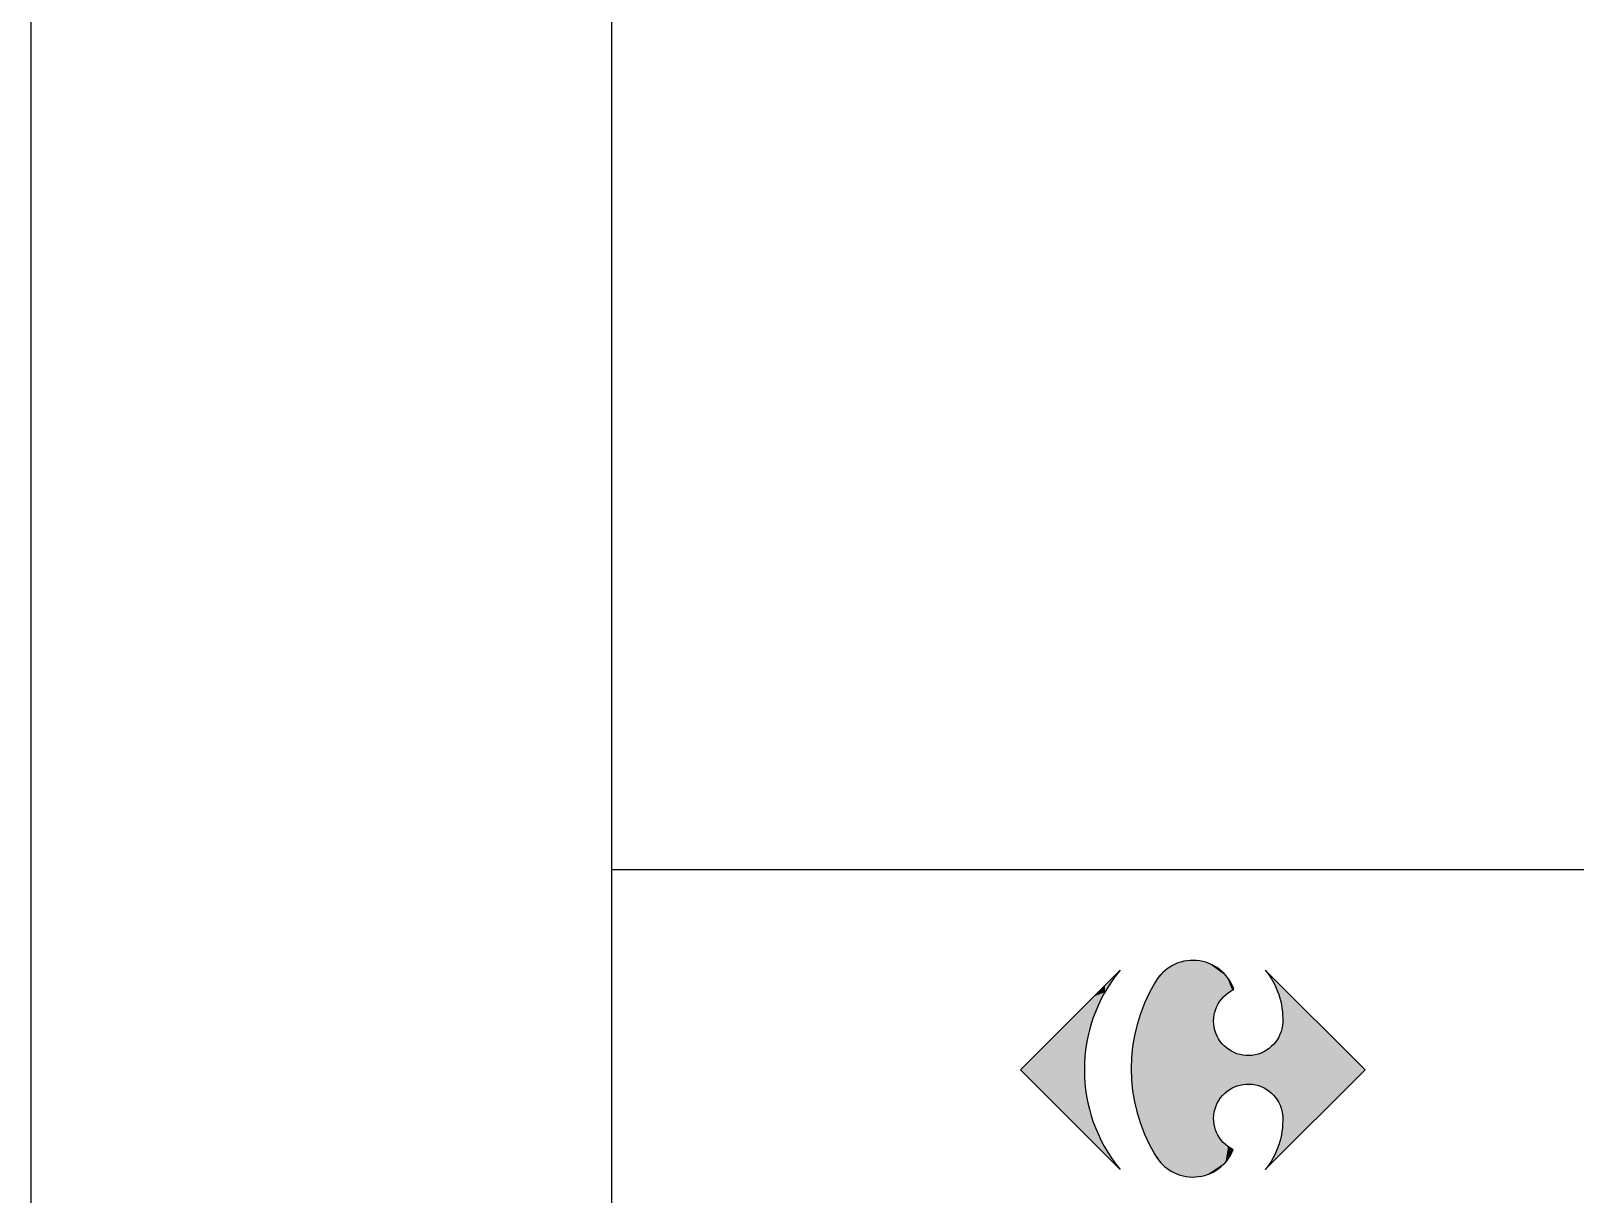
# Paper-space layout 'Layout1' of a CAD drawing. Extents: x 318 to 527, y 161 to 458.
# Drawn here: x 317.6 to 370.5, y 195.1 to 234.9 of the extents above; entities that cross this region are included whole.
import ezdxf
from ezdxf.enums import TextEntityAlignment as Align

# ---------------------------------------------------------------- set-up
doc = ezdxf.new("R2010")
doc.units = 0
doc.header["$LTSCALE"] = 10
doc.layers.get('0').update_dxf_attribs({"linetype": 'CONTINUOUS'})
doc.layers.add('ARQ-FLH', color=4, linetype='CONTINUOUS')
doc.styles.add('ARIAL', font='ARIAL.TTF')
doc.styles.add('ARIAL_BOLD', font='ARIALBD.TTF')
doc.styles.add('ROMANS', font='ROMANS.shx', dxfattribs={"width": 0.9})

# ---------------------------------------------------------------- blocks, each defined once
blk = doc.blocks.new('*U69')
at = {"layer": 'ARQ-FLH', "color": 251}
for points in [[(-173.087, 41.35), (-173.087, 41.588), (-172.562, 42.113)], [(-173.087, 41.35), (-173.474, 41.201), (-173.087, 41.588)], [(-173.474, 40.509), (-173.474, 41.201), (-173.087, 41.35)], [(-173.79, 36.5), (-175.982, 38.692), (-173.79, 40.885)], [(-173.71, 39.615), (-173.79, 40.885), (-173.71, 40.964)], [(-173.79, 38.692), (-173.79, 40.885), (-173.71, 39.615)], [(-173.474, 40.509), (-173.71, 40.964), (-173.474, 41.201)], [(-173.71, 39.615), (-173.71, 40.964), (-173.474, 40.509)], [(-173.79, 36.5), (-173.79, 38.692), (-173.71, 36.421)], [(-173.71, 36.421), (-173.79, 38.692), (-173.71, 37.77)], [(-173.71, 36.421), (-173.71, 37.77), (-173.474, 36.184)], [(-173.474, 36.184), (-173.71, 37.77), (-173.474, 36.876)], [(-173.474, 36.184), (-173.474, 36.876), (-173.087, 35.797)], [(-173.087, 35.797), (-173.474, 36.876), (-173.087, 36.035)], [(-173.087, 35.797), (-173.087, 36.035), (-172.562, 35.272)]]:
    blk.add_solid(points, dxfattribs=at)
blk = doc.blocks.new('*U38', base_point=(0.039396, 0.023355))
at = {"color": 0}
for points in [[(0.036437, 0.029492), (0.035548, 0.029585), (0.0343, 0.028703), (0.034731, 0.029221)], [(0.035548, 0.029585), (0.035256, 0.029512), (0.034731, 0.029221), (0.034981, 0.02939)], [(0.036437, 0.029492), (0.036148, 0.029575), (0.035548, 0.029585), (0.035848, 0.029606)], [(0.037003, 0.028116), (0.03718, 0.028278), (0.0343, 0.028703), (0.036437, 0.029492)], [(0.034731, 0.029221), (0.034515, 0.029012), (0.0343, 0.028703), (0.034338, 0.028768)], [(0.037161, 0.028966), (0.036951, 0.029183), (0.036437, 0.029492), (0.036708, 0.02936)], [(0.03718, 0.028278), (0.037382, 0.028408), (0.036437, 0.029492), (0.037161, 0.028966)], [(0.037382, 0.028408), (0.037452, 0.028442), (0.037161, 0.028966), (0.037329, 0.028717)], [(0.042682, 0.025242), (0.038704, 0.02922), (0.039007, 0.028771)], [(0.0343, 0.028703), (0.033793, 0.027666), (0.033352, 0.025408), (0.033474, 0.026556)], [(0.0343, 0.028703), (0.033352, 0.025408), (0.034673, 0.021402), (0.034179, 0.022081)], [(0.0343, 0.028703), (0.034673, 0.021402), (0.037112, 0.02155)], [(0.036857, 0.027925), (0.037003, 0.028116), (0.0343, 0.028703)], [(0.036747, 0.027712), (0.036857, 0.027925), (0.0343, 0.028703)], [(0.036675, 0.027483), (0.036747, 0.027712), (0.0343, 0.028703)], [(0.036644, 0.027245), (0.036675, 0.027483), (0.0343, 0.028703)], [(0.036655, 0.027005), (0.036644, 0.027245), (0.0343, 0.028703)], [(0.036707, 0.026771), (0.036655, 0.027005), (0.0343, 0.028703)], [(0.0368, 0.026549), (0.036707, 0.026771), (0.0343, 0.028703)], [(0.036929, 0.026347), (0.0368, 0.026549), (0.0343, 0.028703)], [(0.037091, 0.02617), (0.036929, 0.026347), (0.0343, 0.028703)], [(0.0343, 0.028703), (0.037112, 0.02155), (0.036765, 0.02273)], [(0.0343, 0.028703), (0.036765, 0.02273), (0.036686, 0.022957)], [(0.0343, 0.028703), (0.036686, 0.022957), (0.036647, 0.023194)], [(0.0343, 0.028703), (0.036647, 0.023194), (0.03665, 0.023434)], [(0.037091, 0.02617), (0.0343, 0.028703), (0.03665, 0.023434)], [(0.042682, 0.025242), (0.039007, 0.028771), (0.039229, 0.028276)], [(0.042682, 0.025242), (0.039229, 0.028276), (0.03936, 0.02775)], [(0.042682, 0.025242), (0.03936, 0.02775), (0.039399, 0.027209)], [(0.039158, 0.024073), (0.039275, 0.023864), (0.039365, 0.026891), (0.039396, 0.027129)], [(0.039275, 0.023864), (0.039355, 0.023637), (0.039396, 0.027129)], [(0.039355, 0.023637), (0.039394, 0.0234), (0.039396, 0.027129), (0.039399, 0.027209)], [(0.039396, 0.023355), (0.039372, 0.022813), (0.039399, 0.027209), (0.042682, 0.025242)], [(0.039394, 0.0234), (0.039396, 0.023355), (0.039399, 0.027209)], [(0.038617, 0.024538), (0.038824, 0.024416), (0.039294, 0.026662)], [(0.038617, 0.024538), (0.039294, 0.026662), (0.039183, 0.026449)], [(0.038824, 0.024416), (0.039006, 0.024259), (0.039294, 0.026662), (0.039365, 0.026891)], [(0.039006, 0.024259), (0.039158, 0.024073), (0.039365, 0.026891)], [(0.037091, 0.02617), (0.03665, 0.023434), (0.036694, 0.02367)], [(0.037282, 0.026024), (0.037091, 0.02617), (0.036694, 0.02367)], [(0.036694, 0.02367), (0.036779, 0.023894), (0.037282, 0.026024), (0.037495, 0.025914)], [(0.036779, 0.023894), (0.036902, 0.024101), (0.037495, 0.025914), (0.037724, 0.025842)], [(0.037244, 0.024435), (0.037453, 0.024552), (0.038437, 0.025874), (0.038658, 0.025966)], [(0.037244, 0.024435), (0.038437, 0.025874), (0.038202, 0.025822)], [(0.037453, 0.024552), (0.03768, 0.024632), (0.038658, 0.025966), (0.03886, 0.026096)], [(0.03768, 0.024632), (0.037917, 0.02467), (0.03886, 0.026096)], [(0.037917, 0.02467), (0.038157, 0.024668), (0.03886, 0.026096), (0.039037, 0.026258)], [(0.038157, 0.024668), (0.038393, 0.024623), (0.039037, 0.026258), (0.039183, 0.026449)], [(0.038393, 0.024623), (0.038617, 0.024538), (0.039183, 0.026449)], [(0.033352, 0.025408), (0.033432, 0.024257), (0.034179, 0.022081), (0.03371, 0.023136)], [(0.036902, 0.024101), (0.037058, 0.024283), (0.037724, 0.025842)], [(0.037058, 0.024283), (0.037962, 0.025811), (0.037724, 0.025842)], [(0.037058, 0.024283), (0.037244, 0.024435), (0.037962, 0.025811), (0.038202, 0.025822)], [(0.038753, 0.021326), (0.038704, 0.021264), (0.042682, 0.025242)], [(0.039045, 0.021783), (0.038753, 0.021326), (0.042682, 0.025242)], [(0.039254, 0.022284), (0.039045, 0.021783), (0.042682, 0.025242)], [(0.039372, 0.022813), (0.039254, 0.022284), (0.042682, 0.025242)], [(0.037112, 0.02155), (0.036882, 0.022521), (0.036765, 0.02273)], [(0.037112, 0.02155), (0.037035, 0.022335), (0.036882, 0.022521)], [(0.037112, 0.02155), (0.037217, 0.022178), (0.037035, 0.022335)], [(0.037112, 0.02155), (0.037291, 0.021792), (0.037217, 0.022178), (0.037423, 0.022056)], [(0.034179, 0.022081), (0.0343, 0.021872), (0.034673, 0.021402), (0.034466, 0.02162)], [(0.034673, 0.021402), (0.035474, 0.021003), (0.037112, 0.02155), (0.036366, 0.021057)], [(0.036366, 0.021057), (0.036642, 0.021177), (0.037112, 0.02155), (0.036893, 0.021343)], [(0.034673, 0.021402), (0.034915, 0.021223), (0.035474, 0.021003), (0.035185, 0.021088)], [(0.035474, 0.021003), (0.035773, 0.020969), (0.036366, 0.021057), (0.036073, 0.020987)]]:
    blk.add_solid(points, dxfattribs=at)
blk = doc.blocks.new('CR-A4')
at = {"layer": 'ARQ-FLH', "color": 1}
blk.add_line((-209.9, 296.9), (-209.9, 0.1), dxfattribs=at)
at = {"layer": 'ARQ-FLH', "color": 6}
for p, q in [((-190, 287), (-190, 16)), ((-190, 45.555), (-6, 45.555))]:
    blk.add_line(p, q, dxfattribs=at)
at = {"layer": 'ARQ-FLH', "color": 249, "linetype": 'CONTINUOUS'}
blk.add_lwpolyline([(-168.664, 41.443, 0.652572), (-171.373, 41.668, 0.27778), (-171.373, 35.795, 0.635766), (-168.688, 35.953, -1.765731), (-166.992, 37.07, -0.182918), (-167.587, 35.272), (-164.167, 38.692), (-167.587, 42.113, -0.182918), (-166.992, 40.315, -1.789534)], format="xyb", close=True, dxfattribs=at)
at = {"layer": 'ARQ-FLH', "color": 251}
blk.add_lwpolyline([(-172.562, 42.113, 0.359062), (-172.562, 35.272), (-175.982, 38.692), (-172.562, 42.113)], format="xyb", dxfattribs=at)
at = {"layer": 'ARQ-FLH', "color": 249, "xscale": 859.7748208802459, "yscale": 859.7748208802459, "zscale": 859.7748208802459}
blk.add_blockref('*U38', (-166.992, 37.07), dxfattribs=at)
at = {"layer": 'ARQ-FLH', "color": 251}
blk.add_blockref('*U69', (0, 0), dxfattribs=at)
at = {"layer": 'ARQ-FLH', "color": 4, "style": 'ROMANS'}
for tag, p in [('TITULO1', (-134.595, 40.924)), ('TITULO2', (-134.595, 36.226))]:
    blk.add_attdef(tag, p, '', height=2.687, dxfattribs=at)
at = {"layer": 'ARQ-FLH', "color": 3, "style": 'ROMANS'}
for tag, p in [('ESC', (-14.547, 42.073)), ('00/00/00', (-14.433, 35.823)), ('ARQ', (-15.215, 30.229)), ('DES', (-15.215, 24.022)), ('VER', (-15.215, 18.816))]:
    blk.add_attdef(tag, text='', height=1.612, dxfattribs=at).set_placement(p, align=Align.MIDDLE)
at = {"layer": 'ARQ-FLH', "color": 1, "style": 'ARIAL_BOLD'}
for tag, height, p in [('AAA', 7, (-40.788, 37.029)), ('222', 7, (-40.788, 27.052)), ('REV', 3, (-40.788, 19.436))]:
    blk.add_attdef(tag, text='', height=height, dxfattribs=at).set_placement(p, align=Align.MIDDLE)
at = {"layer": 'ARQ-FLH', "color": 1, "linetype": 'CONTINUOUS', "style": 'ARIAL', "width": 0.9}
for tag, p in [('NOME_DA_OBRA_1', (-170.042, 24.576)), ('NOME_DA_OBRA_2', (-170.042, 19.237))]:
    blk.add_attdef(tag, text='', height=3, dxfattribs=at).set_placement(p, align=Align.MIDDLE)

psp = doc.layouts.get("Layout1")

# ---------------------------------------------------------------- block references
psp.add_blockref('CR-A4', (527.455, 160.636))

doc.saveas('drawing.dxf')
